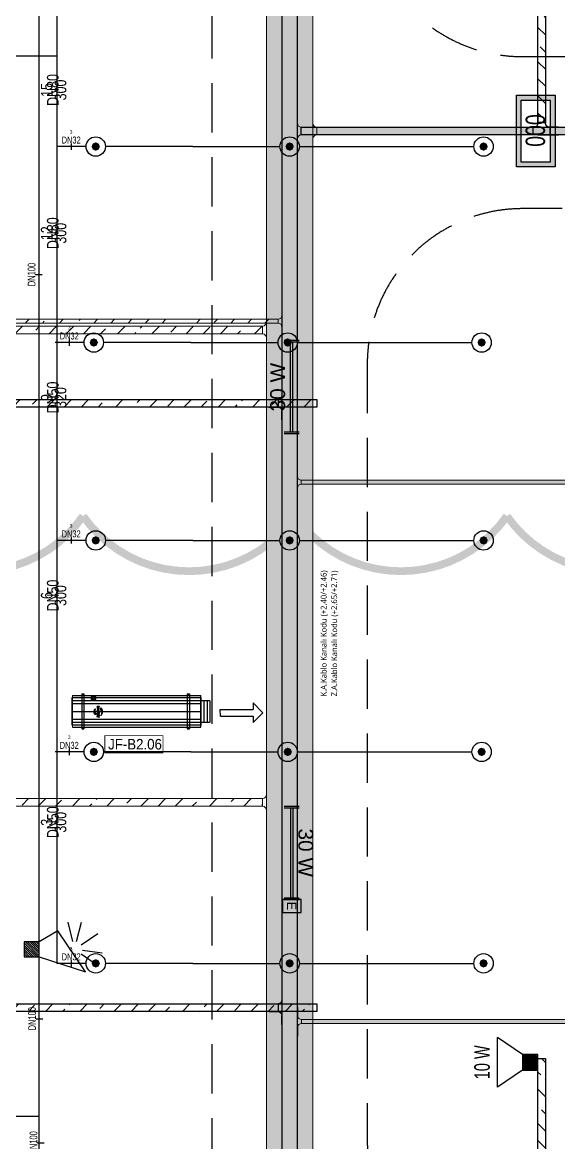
# Model space of a CAD drawing. Header units: millimetres. Extents: x -379292 to 1221486, y 92049 to 447512.
# Drawn here: x -233401 to -226488, y 223584 to 238019 of the extents above; entities that cross this region are included whole.
import ezdxf
from ezdxf.enums import TextEntityAlignment as Align

# ---------------------------------------------------------------- set-up
doc = ezdxf.new("R2010")
doc.units = ezdxf.units.MM
doc.linetypes.add('HIDDEN', pattern=[9.525, 6.35, -3.175])
for name, color, linetype in [('-M-YNGN-BORUID', 7, 'Continuous'), ('-M-YNGN-BORUUZUN', 7, 'Continuous'), ('-M-YNGN-BORUYUK', 7, 'Continuous'), ('-M-YNGN-SPR-YUK', 7, 'Continuous'), ('-M-YNGN-ZON1-CAP-', 7, 'Continuous'), ('-M-YNGN-ZON1-SPR-', 7, 'Continuous'), ('-M-YNGN-ZON3-CAP-', 7, 'Continuous'), ('05_SYMBOL', 2, 'Continuous'), ('08_ARAÇ SAYIM', 140, 'Continuous'), ('08_HORN', 4, 'Continuous'), ('08_LAMP', 4, 'Continuous'), ('08_LOUD SYSTEM', 4, 'Continuous'), ('AIR-J-U-355', 2, 'Continuous'), ('E_CT_ZA', 6, 'Continuous'), ('JF355', 2, 'Continuous')]:
    doc.layers.add(name, color=color, linetype=linetype)
doc.layers.add('-M-YNGN-SPR-CAPCIZGI', color=188, linetype='Continuous', plot=False)
for name, color, linetype, lineweight in [('-M-YNGN-ZON1', 5, 'SP', 30), ('-M-YNGN-ZON3', 6, 'SP', 30), ('0-KRCN-SHT YAĞMURSUYUBORUSU-100', 3, 'PISSU_LINE50', 35), ('08_DEDECTOR', 3, 'Continuous', 9), ('Aironn-Kodlama', 7, 'Continuous', 0), ('E_CT_AYDINLATMA', 3, 'Continuous', 9), ('E_CT_KA', 4, 'Continuous', 9), ('E_CT_KIRMIZI', 1, 'Continuous', 9)]:
    doc.layers.add(name, color=color, linetype=linetype, lineweight=lineweight)
doc.styles.add('CIZGI', font='tahoma.ttf', dxfattribs={"width": 0.8, "oblique": 20})
doc.styles.add('HCAD', font='HCAD.SHX', dxfattribs={"width": 0.8, "height": 0.2})
doc.styles.add('MUF', font='isocpeur.ttf')
doc.styles.add('PIPESIZE', font='hcad.shx', dxfattribs={"width": 0.8})
doc.styles.add('SPR-NOT', font='romans.shx')
doc.styles.get("Standard").update_dxf_attribs({"font": 'segoeuil.ttf'})
doc.styles.add('TR', font='tsimpali.shx', dxfattribs={"width": 0.7})
doc.styles.add('WMF-Arial', font='TURK.SHX')
doc.styles.add('YAZI-2', font='arial.ttf', dxfattribs={"height": 2})
doc.linetypes.add('PISSU_LINE50', pattern='A,50,-10,["C",MUF,S=10,R=0,X=1,Y=-5],0', length=60)
doc.linetypes.add('SP', pattern='A,2,-0.1,["SP",CIZGI,S=0.14,R=0.2,X=0,Y=-0.07],-0.255', length=2.355)

# ---------------------------------------------------------------- blocks, each defined once
blk = doc.blocks.new('OtoParkBodrumKatMimari')
at = {"layer": '05_SYMBOL', "color": 252, "linetype": 'HIDDEN', "ltscale": 100}
for points in [[(15400, 51961), (15400, 166800)], [(128500, 134800), (19400, 134800)], [(17400, 132800), (17400, 122800)]]:
    blk.add_lwpolyline(points, dxfattribs=at)
for points in [[(17400, 138759, 0.414214), (19400, 136759), (128500, 136759, 0.414214), (130500, 138759), (130500, 148800, 0.414214), (128500, 150800), (19400, 150800, 0.414214), (17400, 148800), (17400, 138759)], [(19400, 134800, 0.414214), (17400, 132800)], [(17400, 122800, 0.414214), (19400, 120800)]]:
    blk.add_lwpolyline(points, format="xyb", dxfattribs=at)
blk = doc.blocks.new('SPRKL100')
at = {"layer": '-M-YNGN-SPR-CAPCIZGI'}
blk.add_line((0, 0.43), (0, -0.43), dxfattribs=at)
at = {"layer": '-M-YNGN-BORUID', "color": 0, "style": 'HCAD', "width": 0.8, "flags": 1}
blk.add_attdef('DIC', text='', height=0.4, dxfattribs=at).set_placement((0, -1.69), align=Align.CENTER)
at = {"layer": '-M-YNGN-BORUUZUN', "color": 0, "style": 'HCAD', "width": 0.7}
blk.add_attdef('BOY', text='', height=0.8, dxfattribs=at).set_placement((0, -1.08), align=Align.CENTER)
at = {"layer": '-M-YNGN-BORUYUK', "color": 6, "style": 'PIPESIZE', "width": 0.8}
blk.add_attdef('YUK', text='', height=0.5, dxfattribs=at).set_placement((0, 1.87), align=Align.CENTER)
at = {"color": 0, "style": 'PIPESIZE', "width": 0.7}
blk.add_attdef('CAP', text='', height=1, dxfattribs=at).set_placement((0, 0.45), align=Align.CENTER)
blk = doc.blocks.new('A$C69E75EAE')
at = {"layer": '-M-YNGN-ZON3', "ltscale": 500}
for p, q in [((414.1, -41.7), (414.1, -4799)), ((274.7, -2411.8), (414.1, -2411.8))]:
    blk.add_line(p, q, dxfattribs=at)
at = {"layer": '-M-YNGN-ZON3-CAP-'}
ref = blk.add_blockref('SPRKL100', (414.1, -1327.1), dxfattribs=dict(at, xscale=10.00000000000001, yscale=10.00000000000001, zscale=10.00000000000001, rotation=90))
ref.add_attrib('CAP', 'DN100', dxfattribs={"layer": '0', "color": 0, "height": 10, "rotation": 90, "style": 'PIPESIZE', "width": 0.7}).set_placement((409.6, -1327.1), align=Align.CENTER)
ref = blk.add_blockref('SPRKL100', (414.7, -2286.1), dxfattribs=dict(at, xscale=10.00000000000001, yscale=10.00000000000001, zscale=10.00000000000001, rotation=90))
ref.add_attrib('CAP', 'DN100', dxfattribs={"layer": '0', "color": 0, "height": 10, "rotation": 90, "style": 'PIPESIZE', "width": 0.7}).set_placement((410.2, -2286.1), align=Align.CENTER)
ref = blk.add_blockref('SPRKL100', (416.5, -2446), dxfattribs=dict(at, xscale=10.00000000000001, yscale=10.00000000000001, zscale=10.00000000000001, rotation=90))
ref.add_attrib('CAP', 'DN100', dxfattribs={"layer": '0', "color": 0, "height": 10, "rotation": 90, "style": 'PIPESIZE', "width": 0.7}).set_placement((412, -2446), align=Align.CENTER)
blk = doc.blocks.new('SP-C-UP-12')
at = {"ltscale": 10}
blk.add_line((0, 0), (0, 0), dxfattribs=at)
at = {"color": 1, "linetype": 'Continuous'}
blk.add_circle((0, 0), 12.5, dxfattribs=at)
at = {"ltscale": 10}
for points in [[(-5.4, 0), (-3.8, 3.8), (-3.8, -3.8), (0, 5.4)], [(-3.8, -3.8), (0, 5.4), (0, -5.4), (3.8, 3.8)], [(0, -5.4), (3.8, 3.8), (3.8, -3.8), (5.4, 0)]]:
    blk.add_solid(points, dxfattribs=at)
at = {"layer": '-M-YNGN-SPR-YUK', "style": 'SPR-NOT', "width": 0.5, "flags": 9}
for tag, p in [('YUK', (0, 17.8)), ('CAP', (0, 14.4)), ('TIP', (0.2, 10.8))]:
    blk.add_attdef(tag, text='', height=2.5, dxfattribs=at).set_placement(p, align=Align.MIDDLE_CENTER)
blk = doc.blocks.new('A$C69E769C9')
at = {"layer": '-M-YNGN-ZON1', "linetype": 'SP', "ltscale": 500}
for p, q in [((377.3, 0), (377.3, -2214.7)), ((210.7, -1045.4), (377.3, -1045.4)), ((414.8, -1162.2), (377.3, -1162.2)), ((552.3, -1162.2), (439.8, -1162.2)), ((552.3, -1162.2), (664.8, -1162.2)), ((689.8, -1162.2), (914.8, -1162.2)), ((412.3, -1414.7), (374.8, -1414.7)), ((549.8, -1414.7), (437.3, -1414.7)), ((549.8, -1414.7), (662.3, -1414.7)), ((687.3, -1414.7), (912.3, -1414.7)), ((414.8, -1669.7), (377.3, -1669.7)), ((552.3, -1669.7), (439.8, -1669.7)), ((552.3, -1669.7), (664.8, -1669.7)), ((689.8, -1669.7), (914.8, -1669.7)), ((412.3, -1942.2), (374.8, -1942.2)), ((549.8, -1942.2), (437.3, -1942.2)), ((549.8, -1942.2), (662.3, -1942.2)), ((687.3, -1942.2), (912.3, -1942.2)), ((414.8, -2214.7), (377.3, -2214.7)), ((552.3, -2214.7), (439.8, -2214.7)), ((552.3, -2214.7), (664.8, -2214.7)), ((689.8, -2214.7), (914.8, -2214.7))]:
    blk.add_line(p, q, dxfattribs=at)
at = {"layer": '-M-YNGN-ZON1-CAP-'}
ref = blk.add_blockref('SPRKL100', (395.6, -1162.4), dxfattribs=dict(at, xscale=9, yscale=9, zscale=9))
ref.add_attrib('YUK', '3', dxfattribs={"layer": '-M-YNGN-BORUYUK', "color": 6, "height": 4.5, "style": 'PIPESIZE', "width": 0.8}).set_placement((395.6, -1145.6), align=Align.CENTER)
ref.add_attrib('CAP', 'DN32', dxfattribs={"layer": '0', "color": 0, "height": 9, "style": 'PIPESIZE', "width": 0.7}).set_placement((395.6, -1158.3), align=Align.CENTER)
ref = blk.add_blockref('SPRKL100', (393.1, -1414.9), dxfattribs=dict(at, xscale=9, yscale=9, zscale=9))
ref.add_attrib('YUK', '3', dxfattribs={"layer": '-M-YNGN-BORUYUK', "color": 6, "height": 4.5, "style": 'PIPESIZE', "width": 0.8}).set_placement((393.1, -1398.1), align=Align.CENTER)
ref.add_attrib('CAP', 'DN32', dxfattribs={"layer": '0', "color": 0, "height": 9, "style": 'PIPESIZE', "width": 0.7}).set_placement((393.1, -1410.8), align=Align.CENTER)
ref = blk.add_blockref('SPRKL100', (395.6, -1669.9), dxfattribs=dict(at, xscale=9, yscale=9, zscale=9))
ref.add_attrib('YUK', '3', dxfattribs={"layer": '-M-YNGN-BORUYUK', "color": 6, "height": 4.5, "style": 'PIPESIZE', "width": 0.8}).set_placement((395.6, -1653.1), align=Align.CENTER)
ref.add_attrib('CAP', 'DN32', dxfattribs={"layer": '0', "color": 0, "height": 9, "style": 'PIPESIZE', "width": 0.7}).set_placement((395.6, -1665.8), align=Align.CENTER)
ref = blk.add_blockref('SPRKL100', (393.1, -1942.4), dxfattribs=dict(at, xscale=9, yscale=9, zscale=9))
ref.add_attrib('YUK', '3', dxfattribs={"layer": '-M-YNGN-BORUYUK', "color": 6, "height": 4.5, "style": 'PIPESIZE', "width": 0.8}).set_placement((393.1, -1925.6), align=Align.CENTER)
ref.add_attrib('CAP', 'DN32', dxfattribs={"layer": '0', "color": 0, "height": 9, "style": 'PIPESIZE', "width": 0.7}).set_placement((393.1, -1938.3), align=Align.CENTER)
ref = blk.add_blockref('SPRKL100', (395.6, -2214.9), dxfattribs=dict(at, xscale=9, yscale=9, zscale=9))
ref.add_attrib('YUK', '3', dxfattribs={"layer": '-M-YNGN-BORUYUK', "color": 6, "height": 4.5, "style": 'PIPESIZE', "width": 0.8}).set_placement((395.6, -2198.1), align=Align.CENTER)
ref.add_attrib('CAP', 'DN32', dxfattribs={"layer": '0', "color": 0, "height": 9, "style": 'PIPESIZE', "width": 0.7}).set_placement((395.6, -2210.8), align=Align.CENTER)
at = {"layer": '-M-YNGN-ZON1-SPR-', "linetype": 'Continuous'}
for p in [(427.3, -1162.2), (677.3, -1162.2), (927.3, -1162.2), (424.8, -1414.7), (674.8, -1414.7), (924.8, -1414.7), (427.3, -1669.7), (677.3, -1669.7), (927.3, -1669.7), (424.8, -1942.2), (674.8, -1942.2), (924.8, -1942.2), (427.3, -2214.7), (677.3, -2214.7), (927.3, -2214.7)]:
    blk.add_blockref('SP-C-UP-12', p, dxfattribs=at)
at = {"layer": '-M-YNGN-ZON1-CAP-', "color": 6, "ltscale": 20, "style": 'PIPESIZE', "width": 0.8}
for s, p in [('15', (364.1, -1089.3)), ('12', (364.1, -1273.9)), ('9', (364.1, -1485.6)), ('6', (364.1, -1740.8)), ('3', (364.1, -2032.9))]:
    blk.add_text(s, height=15, rotation=90, dxfattribs=at).set_placement(p, align=Align.MIDDLE_CENTER)
at = {"layer": '-M-YNGN-ZON1-CAP-', "ltscale": 20, "style": 'PIPESIZE', "width": 0.8}
for s, p in [('DN80', (371.9, -1089.3)), ('300', (381.9, -1089.3)), ('DN80', (371.9, -1273.9)), ('300', (381.9, -1273.9)), ('DN50', (371.9, -1485.6)), ('320', (381.9, -1485.6)), ('DN50', (371.9, -1740.8)), ('300', (381.9, -1740.8)), ('DN50', (371.9, -2032.9)), ('300', (381.9, -2032.9))]:
    blk.add_text(s, height=15, rotation=90, dxfattribs=at).set_placement(p, align=Align.MIDDLE_CENTER)
blk = doc.blocks.new('*U653')
h = blk.add_hatch()
h.set_pattern_fill('ANSI33', color=0, scale=50, angle=1, style=0)
h.paths.add_polyline_path([(-115024, 100), (-249, 100), (-249, 0), (-115024, 0)])
at = {"color": 0}
blk.add_lwpolyline([(-115024, 100), (-249, 100), (-249, 0), (-115024, 0)], close=True, dxfattribs=at)
at = {"ltscale": 25, "flags": 1}
for tag, p in [('YUKSEKLIK', (-229, -149)), ('KALINLIK', (-229, -213))]:
    blk.add_attdef(tag, p, '', height=50, dxfattribs=at)
blk = doc.blocks.new('*U659')
h = blk.add_hatch()
h.set_pattern_fill('ANSI33', color=0, scale=50, angle=1, style=0)
h.paths.add_polyline_path([(-3883, 100), (517, 100), (517, 0), (-3883, 0)])
at = {"color": 0}
blk.add_lwpolyline([(-3883, 100), (517, 100), (517, 0), (-3883, 0)], close=True, dxfattribs=at)
at = {"ltscale": 25, "flags": 1}
for tag, p in [('YUKSEKLIK', (-229, -149)), ('KALINLIK', (-229, -213))]:
    blk.add_attdef(tag, p, '', height=50, dxfattribs=at)
blk = doc.blocks.new('*U169')
at = {"color": 0}
for p, q in [((-164, 164), (-50, 164)), ((-50, 164), (-50, 167)), ((-50, 167), (150, 167)), ((150, 167), (150, 164)), ((264, 164), (150, 164)), ((0, 0), (0, 114)), ((100, 114), (0, 114)), ((100, 0), (100, 114))]:
    blk.add_line(p, q, dxfattribs=at)
for centre, start, end in [((-50, 114), 0, 90), ((150, 114), 90, 180)]:
    blk.add_arc(centre, 50, start, end, dxfattribs=at)
blk = doc.blocks.new('*U660')
h = blk.add_hatch()
h.set_pattern_fill('ANSI33', color=0, scale=50, angle=1, style=0)
h.paths.add_polyline_path([(-11033, 100), (517, 100), (517, 0), (-11033, 0)])
at = {"color": 0}
blk.add_lwpolyline([(-11033, 100), (517, 100), (517, 0), (-11033, 0)], close=True, dxfattribs=at)
at = {"ltscale": 25, "flags": 1}
for tag, p in [('YUKSEKLIK', (-229, -149)), ('KALINLIK', (-229, -213))]:
    blk.add_attdef(tag, p, '', height=50, dxfattribs=at)
blk = doc.blocks.new('*U170')
at = {"color": 0}
for p, q in [((-164, 164), (-50, 164)), ((-50, 164), (-50, 167)), ((-50, 167), (150, 167)), ((150, 167), (150, 164)), ((264, 164), (150, 164)), ((0, 0), (0, 114)), ((100, 114), (0, 114)), ((100, 0), (100, 114))]:
    blk.add_line(p, q, dxfattribs=at)
for centre, start, end in [((-50, 114), 0, 90), ((150, 114), 90, 180)]:
    blk.add_arc(centre, 50, start, end, dxfattribs=at)
blk = doc.blocks.new('*U674')
h = blk.add_hatch()
h.set_pattern_fill('ANSI33', color=0, scale=50, angle=1, style=0)
h.paths.add_polyline_path([(-115637, 200), (9483, 200), (9483, 0), (-115637, 0)])
at = {"color": 0}
blk.add_lwpolyline([(-115637, 200), (9483, 200), (9483, 0), (-115637, 0)], close=True, dxfattribs=at)
at = {"ltscale": 25, "flags": 1}
for tag, p in [('YUKSEKLIK', (-229, -149)), ('KALINLIK', (-229, -213))]:
    blk.add_attdef(tag, p, '', height=50, dxfattribs=at)
blk = doc.blocks.new('*U688')
h = blk.add_hatch()
h.set_pattern_fill('ANSI33', color=0, scale=50, angle=1, style=0)
h.paths.add_polyline_path([(-1701, 100), (5224, 100), (5224, 0), (-1701, 0)])
at = {"color": 0}
blk.add_lwpolyline([(-1701, 100), (5224, 100), (5224, 0), (-1701, 0)], close=True, dxfattribs=at)
at = {"ltscale": 25, "flags": 1}
for tag, p in [('YUKSEKLIK', (-229, -149)), ('KALINLIK', (-229, -213))]:
    blk.add_attdef(tag, p, '', height=50, dxfattribs=at)
blk = doc.blocks.new('*U721')
h = blk.add_hatch()
h.set_pattern_fill('ANSI33', color=0, scale=50, angle=1, style=0)
h.paths.add_polyline_path([(-122433, 600), (2779, 600), (2779, 0), (-122433, 0)])
at = {"color": 0}
blk.add_lwpolyline([(-122433, 600), (2779, 600), (2779, 0), (-122433, 0)], close=True, dxfattribs=at)
at = {"ltscale": 25, "flags": 1}
for tag, p in [('YUKSEKLIK', (-229, -149)), ('KALINLIK', (-229, -213))]:
    blk.add_attdef(tag, p, '', height=50, dxfattribs=at)
blk = doc.blocks.new('*U235')
at = {"color": 0}
for p, q in [((-164, 164), (-50, 164)), ((-50, 164), (-50, 167)), ((-50, 167), (150, 167)), ((150, 167), (150, 164)), ((264, 164), (150, 164)), ((0, 0), (0, 114)), ((100, 114), (0, 114)), ((100, 0), (100, 114))]:
    blk.add_line(p, q, dxfattribs=at)
for centre, start, end in [((-50, 114), 0, 90), ((150, 114), 90, 180)]:
    blk.add_arc(centre, 50, start, end, dxfattribs=at)
blk = doc.blocks.new('*U236')
at = {"color": 0}
for p, q in [((-164, 164), (-50, 164)), ((-50, 164), (-50, 167)), ((-50, 167), (150, 167)), ((150, 167), (150, 164)), ((264, 164), (150, 164)), ((0, 0), (0, 114)), ((100, 114), (0, 114)), ((100, 0), (100, 114))]:
    blk.add_line(p, q, dxfattribs=at)
for centre, start, end in [((-50, 114), 0, 90), ((150, 114), 90, 180)]:
    blk.add_arc(centre, 50, start, end, dxfattribs=at)
blk = doc.blocks.new('*U730')
h = blk.add_hatch()
h.set_pattern_fill('ANSI33', color=0, scale=50, angle=1, style=0)
h.paths.add_polyline_path([(-7585, 50), (-1885, 50), (-1885, 0), (-7585, 0)])
at = {"color": 0}
blk.add_lwpolyline([(-7585, 50), (-1885, 50), (-1885, 0), (-7585, 0)], close=True, dxfattribs=at)
at = {"ltscale": 25, "flags": 1}
for tag, p in [('YUKSEKLIK', (-229, -149)), ('KALINLIK', (-229, -213))]:
    blk.add_attdef(tag, p, '', height=50, dxfattribs=at)
blk = doc.blocks.new('*U741')
h = blk.add_hatch()
h.set_pattern_fill('ANSI33', color=0, scale=50, angle=1, style=0)
h.paths.add_polyline_path([(-53157, 50), (-237, 50), (-237, 0), (-53157, 0)])
at = {"color": 0}
blk.add_lwpolyline([(-53157, 50), (-237, 50), (-237, 0), (-53157, 0)], close=True, dxfattribs=at)
at = {"ltscale": 25, "flags": 1}
for tag, p in [('YUKSEKLIK', (-229, -149)), ('KALINLIK', (-229, -213))]:
    blk.add_attdef(tag, p, '', height=50, dxfattribs=at)
blk = doc.blocks.new('*U742')
h = blk.add_hatch()
h.set_pattern_fill('ANSI33', color=0, scale=50, angle=1, style=0)
h.paths.add_polyline_path([(-53157, 50), (113, 50), (113, 0), (-53157, 0)])
at = {"color": 0}
blk.add_lwpolyline([(-53157, 50), (113, 50), (113, 0), (-53157, 0)], close=True, dxfattribs=at)
at = {"ltscale": 25, "flags": 1}
for tag, p in [('YUKSEKLIK', (-229, -149)), ('KALINLIK', (-229, -213))]:
    blk.add_attdef(tag, p, '', height=50, dxfattribs=at)
blk = doc.blocks.new('*U312')
at = {"color": 0}
for p, q in [((-164, 164), (-50, 164)), ((-50, 164), (-50, 167)), ((-50, 167), (100, 167)), ((100, 167), (100, 164)), ((214, 164), (100, 164)), ((0, 0), (0, 114)), ((50, 114), (0, 114)), ((50, 0), (50, 114))]:
    blk.add_line(p, q, dxfattribs=at)
for centre, start, end in [((-50, 114), 0, 90), ((100, 114), 90, 180)]:
    blk.add_arc(centre, 50, start, end, dxfattribs=at)
blk = doc.blocks.new('*U313')
at = {"color": 0}
for p, q in [((-164, 164), (-50, 164)), ((-50, 164), (-50, 167)), ((-50, 167), (100, 167)), ((100, 167), (100, 164)), ((214, 164), (100, 164)), ((0, 0), (0, 114)), ((50, 114), (0, 114)), ((50, 0), (50, 114))]:
    blk.add_line(p, q, dxfattribs=at)
for centre, start, end in [((-50, 114), 0, 90), ((100, 114), 90, 180)]:
    blk.add_arc(centre, 50, start, end, dxfattribs=at)
blk = doc.blocks.new('*U320')
at = {"color": 0}
for p, q in [((-164, 164), (-50, 164)), ((-50, 164), (-50, 167)), ((-50, 167), (100, 167)), ((100, 167), (100, 164)), ((214, 164), (100, 164)), ((0, 0), (0, 114)), ((50, 114), (0, 114)), ((50, 0), (50, 114))]:
    blk.add_line(p, q, dxfattribs=at)
for centre, start, end in [((-50, 114), 0, 90), ((100, 114), 90, 180)]:
    blk.add_arc(centre, 50, start, end, dxfattribs=at)
blk = doc.blocks.new('*U812')
h = blk.add_hatch()
h.set_pattern_fill('ANSI33', color=0, scale=50, angle=1, style=0)
h.paths.add_polyline_path([(-4371, 100), (9, 100), (9, 0), (-4371, 0)])
at = {"color": 0}
blk.add_lwpolyline([(-4371, 100), (9, 100), (9, 0), (-4371, 0)], close=True, dxfattribs=at)
at = {"ltscale": 25, "flags": 1}
for tag, p in [('YUKSEKLIK', (-229, -149)), ('KALINLIK', (-229, -213))]:
    blk.add_attdef(tag, p, '', height=50, dxfattribs=at)
blk = doc.blocks.new('*U832')
h = blk.add_hatch()
h.set_pattern_fill('ANSI33', color=0, scale=50, angle=1, style=0)
h.paths.add_polyline_path([(-4048, 100), (142, 100), (142, 0), (-4048, 0)])
at = {"color": 0}
blk.add_lwpolyline([(-4048, 100), (142, 100), (142, 0), (-4048, 0)], close=True, dxfattribs=at)
at = {"ltscale": 25, "flags": 1}
for tag, p in [('YUKSEKLIK', (-229, -149)), ('KALINLIK', (-229, -213))]:
    blk.add_attdef(tag, p, '', height=50, dxfattribs=at)
blk = doc.blocks.new('*U346')
at = {"color": 0}
for p, q in [((264, 264), (-164, 264)), ((-164, 164), (-50, 164)), ((-60, 264), (-60, 164)), ((0, 264), (264, 264)), ((264, 164), (150, 164)), ((160, 264), (160, 164)), ((0, 0), (0, 114)), ((0, 104), (100, 104)), ((100, 0), (100, 114))]:
    blk.add_line(p, q, dxfattribs=at)
for centre, start, end in [((-50, 114), 0, 90), ((150, 114), 90, 180)]:
    blk.add_arc(centre, 50, start, end, dxfattribs=at)
blk = doc.blocks.new('*U975')
h = blk.add_hatch()
h.set_pattern_fill('ANSI33', color=0, scale=50, angle=1, style=0)
h.paths.add_polyline_path([(-1701, 100), (1829, 100), (1829, 0), (-1701, 0)])
at = {"color": 0}
blk.add_lwpolyline([(-1701, 100), (1829, 100), (1829, 0), (-1701, 0)], close=True, dxfattribs=at)
at = {"ltscale": 25, "flags": 1}
for tag, p in [('YUKSEKLIK', (-229, -149)), ('KALINLIK', (-229, -213))]:
    blk.add_attdef(tag, p, '', height=50, dxfattribs=at)
blk = doc.blocks.new('*U977')
h = blk.add_hatch()
h.set_pattern_fill('ANSI33', color=0, scale=50, angle=1, style=0)
h.paths.add_polyline_path([(-56036, 100), (-895, 100), (-895, 0), (-56036, 0)])
at = {"color": 0}
blk.add_lwpolyline([(-56036, 100), (-895, 100), (-895, 0), (-56036, 0)], close=True, dxfattribs=at)
at = {"ltscale": 25, "flags": 1}
for tag, p in [('YUKSEKLIK', (-229, -149)), ('KALINLIK', (-229, -213))]:
    blk.add_attdef(tag, p, '', height=50, dxfattribs=at)
blk = doc.blocks.new('*U471')
at = {"color": 0}
for p, q in [((-164, 164), (-50, 164)), ((-50, 164), (-50, 167)), ((-50, 167), (150, 167)), ((150, 167), (150, 164)), ((264, 164), (150, 164)), ((0, 0), (0, 114)), ((100, 114), (0, 114)), ((100, 0), (100, 114))]:
    blk.add_line(p, q, dxfattribs=at)
for centre, start, end in [((-50, 114), 0, 90), ((150, 114), 90, 180)]:
    blk.add_arc(centre, 50, start, end, dxfattribs=at)
blk = doc.blocks.new('*U505')
at = {"color": 0}
for p, q in [((-164, 164), (-50, 164)), ((-50, 164), (-50, 167)), ((-50, 167), (150, 167)), ((150, 167), (150, 164)), ((264, 164), (150, 164)), ((0, 0), (0, 114)), ((100, 114), (0, 114)), ((100, 0), (100, 114))]:
    blk.add_line(p, q, dxfattribs=at)
for centre, start, end in [((-50, 114), 0, 90), ((150, 114), 90, 180)]:
    blk.add_arc(centre, 50, start, end, dxfattribs=at)
blk = doc.blocks.new('40 W SIVA ÜSTÜ ETANJ LED 50--')
at = {"layer": '08_LAMP'}
for p, q in [((-625, -100), (-625, 100)), ((-605, -100), (-605, 100)), ((-605, 15), (605, 15)), ((605, -100), (605, 100)), ((625, -100), (625, 100)), ((-605, -15), (605, -15))]:
    blk.add_line(p, q, dxfattribs=at)
at = {"layer": '08_LAMP', "color": 2, "style": 'YAZI-2'}
blk.add_text('30 W', height=200, dxfattribs=at).set_placement((0, 90), align=Align.CENTER)
blk = doc.blocks.new('40 W SIVA ÜSTÜ ETANJ LED E 50')
at = {"layer": '08_LAMP'}
for p, q in [((-625, -100), (-625, 100)), ((-605, -100), (-605, 100)), ((-605, 15), (605, 15)), ((605, -100), (605, 100)), ((625, -100), (625, 100)), ((-605, -15), (605, -15))]:
    blk.add_line(p, q, dxfattribs=at)
blk.add_lwpolyline([(625, -125), (800, -125), (800, 125), (625, 125)], close=True, dxfattribs=at)
at = {"layer": '08_LAMP', "color": 2, "style": 'YAZI-2'}
blk.add_text('30 W', height=200, dxfattribs=at).set_placement((0, 90), align=Align.CENTER)
blk.add_text('E', height=125, dxfattribs=at).set_placement((713, 0), align=Align.MIDDLE)
blk = doc.blocks.new('TEK YUZLU 1 SATIR 3 KARAKTER')
at = {"layer": '08_ARAÇ SAYIM'}
h = blk.add_hatch(color=7, dxfattribs=at)
h.dxf.hatch_style = 1
h.paths.add_polyline_path([(-40, 43.5), (40, 43.5), (40, 6.2), (-40, 6.2)], flags=16)
h.paths.add_polyline_path([(-46.3, 49.8), (46.3, 49.8), (46.3, 0), (-46.3, 0)])
for points in [[(-46.3, 49.8), (46.3, 49.8), (46.3, 0), (-46.3, 0)], [(-40, 43.5), (40, 43.5), (40, 6.2), (-40, 6.2)]]:
    blk.add_lwpolyline(points, close=True, dxfattribs=at)
at = {"layer": '08_ARAÇ SAYIM', "color": 7, "style": 'WMF-Arial', "width": 0.75}
blk.add_text('000', height=25, dxfattribs=at).set_placement((0.7, 12.9), align=Align.CENTER)
blk = doc.blocks.new('KORNA ORT')
at = {"layer": '08_HORN'}
h = blk.add_hatch(dxfattribs=at)
h.set_pattern_fill('ANSI31', color=2, scale=62.5)
h.set_pattern_definition([(45, (1743038.002, 18278.75), (-5.524271728, 5.524271728), [])])
h.paths.add_polyline_path([(38.4, 76.8), (-38.4, 76.8), (-38.4, 0), (38.4, 0)])
at = {"layer": '08_HORN', "color": 3}
for p, q in [((-24.1, 294.1), (-81.7, 378.6)), ((4.2, 300.9), (17.4, 402.2)), ((22.4, 293.8), (81.3, 377.4)), ((-40.8, 270.2), (-140, 294.9)), ((-40.8, 250.7), (-140.1, 226.4))]:
    blk.add_line(p, q, dxfattribs=at)
at = {"layer": '08_HORN'}
for p, q in [((115.1, 316.6), (-95.9, 172.7)), ((38.4, 76.8), (115.1, 316.6)), ((-95.9, 172.7), (-38.4, 76.8)), ((38.4, 76.8), (-38.4, 76.8)), ((-38.4, 76.8), (-38.4, 0)), ((38.4, 0), (38.4, 76.8)), ((-38.4, 0), (38.4, 0))]:
    blk.add_line(p, q, dxfattribs=at)
blk = doc.blocks.new('15 W HORN 100_HARİCİ TİP')
at = {"layer": '08_LOUD SYSTEM'}
h = blk.add_hatch(dxfattribs=at)
h.set_pattern_fill('ANSI31', color=2, scale=4.8)
h.set_pattern_definition([(45, (-341645.439, -380325.335), (-10.77630735, 10.77630735), [])])
h.paths.add_polyline_path([(-100, 0), (100, 0), (100, 200), (-100, 200)])
at = {"layer": '08_LOUD SYSTEM', "ltscale": 2}
for p, q in [((-320, 520), (320, 520)), ((-100, 200), (-320, 520)), ((100, 200), (320, 520))]:
    blk.add_line(p, q, dxfattribs=at)
at = {"layer": '08_LOUD SYSTEM'}
blk.add_lwpolyline([(100, 0), (100, 200), (-100, 200), (-100, 0)], close=True, dxfattribs=at)
at = {"layer": '08_LOUD SYSTEM', "color": 2, "ltscale": 2, "style": 'TR', "width": 0.7}
blk.add_text('10 W', height=200, dxfattribs=at).set_placement((0, 620), align=Align.CENTER)
blk = doc.blocks.new('ju355')
at = {"layer": 'AIR-J-U-355', "color": 2, "linetype": 'Continuous'}
for p, q in [((82.7, 20.1), (-82.9, 20.1)), ((-82.9, 20.1), (-82.9, -20.5)), ((-68.1, -18.3), (-68, 22.3)), ((-68.1, -22.7), (-68, 22.3)), ((-65.3, 22.3), (-68, 22.3)), ((-65.3, 22.3), (-68, 22.3)), ((-65.3, -22.7), (-65.3, 22.3)), ((70.7, 22.2), (68, 22.3)), ((68, -22.8), (68, 22.3)), ((70.7, -22.8), (70.7, 22.2)), ((-94.8, 12.9), (-94.9, 12.8)), ((-94.9, 12.8), (-94.9, 12.7)), ((-94.9, 12.7), (-94.9, -12.5)), ((-94.7, 13.3), (-94.8, 13.2)), ((-94.8, 13.2), (-94.8, 13.1)), ((-94.8, 13.1), (-94.8, 13)), ((-94.8, 13), (-94.8, 12.9)), ((-94.6, 13.5), (-94.7, 13.4)), ((-94.7, 13.4), (-94.7, 13.3)), ((-94.5, 13.6), (-94.6, 13.5)), ((-94.4, 13.7), (-94.5, 13.6)), ((-94.5, 13.6), (-94.5, 13.6)), ((-94.3, 13.7), (-94.4, 13.7)), ((-94.2, 13.8), (-94.3, 13.7)), ((-94.1, 13.8), (-94.2, 13.8)), ((-94, 13.8), (-94.1, 13.8)), ((-94.1, 13.8), (-94.1, 13.8)), ((-92.6, 13.8), (-94, 13.8)), ((-92.6, 13.8), (-94, 13.8)), ((-92.6, 13.8), (-94, 13.8)), ((-92.6, 13.8), (-93.9, 13.8)), ((-92.6, 13.8), (-93.9, 13.8)), ((-92.6, 13.8), (-93.9, 13.8)), ((-82.9, 13.8), (-92.6, 13.8)), ((-90.9, -13.6), (-90.9, 13.8)), ((-90.9, -13.6), (-90.9, 13.8)), ((-90.9, -13.6), (-90.9, 13.8)), ((-86.8, -13.6), (-86.8, 13.9)), ((82.7, 13.6), (-82.7, 13.8)), ((-82.7, 10.5), (82.9, 10.3)), ((82.7, 0), (-82.7, 0)), ((48.3, 3.6), (50.7, 3.6)), ((48.4, 2.9), (48.3, 3.6)), ((48.4, 7.2), (48.4, 7.9)), ((48.4, 7.9), (50.7, 6.9)), ((48.8, 7), (48.4, 7.2)), ((50.7, 6.2), (48.4, 5.2)), ((48.4, 5.9), (48.8, 6.1)), ((48.4, 5.2), (48.4, 5.9)), ((48.4, 4.9), (50.7, 4.9)), ((48.4, 4.2), (48.4, 4.9)), ((50.7, 4.2), (48.4, 4.2)), ((48.4, 2.2), (49.3, 2.9)), ((49.3, 2.9), (48.4, 2.9)), ((49.3, 2.2), (48.4, 1.4)), ((48.4, 1.4), (48.4, 2.2)), ((48.8, 6.1), (48.8, 7)), ((49.2, 6.8), (49.9, 6.6)), ((49.2, 6.3), (49.2, 6.8)), ((49.9, 6.6), (49.2, 6.3)), ((49.7, 2.6), (49.7, 2.9)), ((49.7, 2.9), (50.2, 2.9)), ((49.9, 1.6), (49.9, 1.6)), ((50.2, 2.9), (50.2, 2.6)), ((50.7, 6.9), (50.7, 6.2)), ((50.7, 4.9), (50.7, 4.2)), ((50.7, 3.6), (50.7, 2.3)), ((-94.9, -12.5), (-94.9, -12.6)), ((-94.9, -12.6), (-94.9, -12.7)), ((-94.9, -12.7), (-94.8, -12.8)), ((-94.8, -12.8), (-94.8, -12.9)), ((-94.8, -12.9), (-94.8, -13)), ((-94.8, -13), (-94.7, -13.1)), ((-94.7, -13.1), (-94.7, -13.2)), ((-94.7, -13.2), (-94.6, -13.3)), ((-94.6, -13.3), (-94.5, -13.4)), ((-94.5, -13.4), (-94.5, -13.4)), ((-94.5, -13.4), (-94.4, -13.5)), ((-94.4, -13.5), (-94.3, -13.5)), ((-94.3, -13.5), (-94.2, -13.6)), ((-94.2, -13.6), (-94.2, -13.6)), ((-94.2, -13.6), (-94.1, -13.6)), ((-94.1, -13.6), (-94, -13.6)), ((-94, -13.6), (-92.6, -13.6)), ((-94, -13.6), (-92.6, -13.6)), ((-94, -13.6), (-92.6, -13.6)), ((-93.9, -13.6), (-92.6, -13.6)), ((-93.9, -13.6), (-92.6, -13.6)), ((-93.9, -13.6), (-92.6, -13.6)), ((-92.6, -13.6), (-82.9, -13.6)), ((82.9, -10.4), (-82.7, -10.3)), ((-82.6, -13.6), (82.7, -13.7)), ((48.3, -1.7), (50.7, -1.7)), ((48.3, -2.1), (48.3, -1.7)), ((50, -2.1), (48.3, -2.1)), ((48.3, -4.4), (50.7, -4.4)), ((48.3, -4.8), (48.3, -4.4)), ((50, -4.8), (48.3, -4.8)), ((48.4, -3.8), (50, -2.1)), ((48.4, -4), (48.4, -3.8)), ((50.7, -4), (48.4, -4)), ((48.4, -6.5), (50, -4.8)), ((48.4, -6.7), (48.4, -6.5)), ((50.7, -6.8), (48.4, -6.7)), ((50.7, -1.9), (49, -3.6)), ((49, -3.6), (50.7, -3.7)), ((50.7, -4.7), (49, -6.4)), ((49, -6.4), (50.7, -6.4)), ((50.7, -1.7), (50.7, -1.9)), ((50.7, -4.4), (50.7, -4.7)), ((50.7, -6.4), (50.7, -6.8)), ((50.8, -1.4), (50.8, -1.8)), ((82.7, -20.6), (-82.9, -20.5)), ((-65.3, -22.7), (-68.1, -22.7)), ((70.7, -22.8), (68, -22.8))]:
    blk.add_line(p, q, dxfattribs=at)
at = {"layer": 'AIR-J-U-355', "color": 2, "lineweight": 13, "ltscale": 0.005}
for p, q in [((82.7, -20.6), (82.7, 20.1)), ((58.5, -15.3), (52.4, -15.3)), ((52.4, -15.3), (52.4, -18.9)), ((52.4, -18.9), (58.5, -18.9)), ((58.5, -18.9), (58.5, -15.3))]:
    blk.add_line(p, q, dxfattribs=at)
at = {"layer": 'AIR-J-U-355', "color": 2}
for p, q in [((-150.2, 14.3), (-162.9, 1.6)), ((-150.1, -11), (-162.9, 1.6)), ((-150.2, 5.9), (-150.2, 14.3)), ((-108, 6.1), (-150.2, 5.9)), ((-108, 6.1), (-107.9, -2.4)), ((-107.9, -2.4), (-150.2, -2.6)), ((-150.1, -11), (-150.2, -2.6))]:
    blk.add_line(p, q, dxfattribs=at)
at = {"layer": 'AIR-J-U-355', "color": 2, "linetype": 'Continuous'}
for centre, radius in [((-66.7, 21.3), 0.354), ((-66.7, 21.3), 0.354), ((69.3, 21.2), 0.354), ((-66.7, -21.6), 0.354), ((-66.7, -21.6), 0.354), ((54, -17.1), 0.599), ((54, -17.1), 0.599), ((57, -17.1), 0.599), ((57, -17.1), 0.599), ((69.3, -21.7), 0.354), ((69.3, -21.7), 0.354)]:
    blk.add_circle(centre, radius, dxfattribs=at)
for centre, radius, start, end in [((50, 2.3), 0.645, 184.0636, 262.3259), ((49.9, 2.6), 0.274, 177.3972, 357.3972), ((50, 2.3), 0.72, 262.3259, 356.7067)]:
    blk.add_arc(centre, radius, start, end, dxfattribs=at)
at = {"layer": 'AIR-J-U-355', "color": 2, "linetype": 'Continuous', "extrusion": (0, 0, -1)}
for major_axis, ratio in [((-0.01, -1.36), 0.908445), ((0.006, 0.985), 0.934933)]:
    blk.add_ellipse((49.5, -0.1), major_axis=major_axis, ratio=ratio, dxfattribs=at)
at = {"layer": 'AIR-J-U-355', "color": 2, "linetype": 'Continuous'}
for points, knots in [([(46.1, 5), (46.1, 5), (46.1, 5), (46.1, 5), (46.2, 5), (46.2, 5), (46.2, 5), (46.2, 5), (46.2, 5), (46.2, 5), (46.2, 5), (46.1, 4.9), (46.1, 4.8), (45.9, 4.6), (45.7, 4.3), (45.6, 4), (45.4, 3.7), (45.3, 3.1), (45.1, 2.4), (45, 1.7), (45.1, 0.8), (45.4, -0.1), (45.8, -1), (46.2, -1.8), (46.5, -2.4), (46.6, -2.8), (46.7, -3.2), (46.8, -3.6), (46.7, -4), (46.5, -4.3), (46.2, -4.3), (45.8, -4.3), (45.4, -4), (45.1, -3.6), (44.7, -3), (44.3, -2.1), (44, -0.9), (44, 0.2), (44, 1.3), (44.2, 2.1), (44.5, 2.9), (44.9, 3.6), (45.3, 4.2), (45.6, 4.6), (45.9, 4.8), (46, 4.9), (46.1, 5), (46.1, 5)], [0, 0, 0, 0, 0.001347, 0.00172, 0.002023, 0.002244, 0.002452, 0.002667, 0.002909, 0.00347, 0.004196, 0.005682, 0.009311, 0.025522, 0.043378, 0.057014, 0.067583, 0.10026, 0.136315, 0.170769, 0.211631, 0.252886, 0.304984, 0.357144, 0.377587, 0.398124, 0.41882, 0.439365, 0.455344, 0.470785, 0.486346, 0.502438, 0.525763, 0.549141, 0.572313, 0.626971, 0.689072, 0.751245, 0.792637, 0.834146, 0.875615, 0.910287, 0.945553, 0.97619, 0.989254, 0.994701, 1, 1, 1, 1]), ([(52.5, 3.6), (52.6, 3.7), (52.6, 3.8), (52.7, 3.9), (52.9, 4), (53.2, 4.1), (53.5, 4), (53.7, 3.7), (54, 3.4), (54.3, 2.9), (54.6, 2.2), (54.8, 1.3), (54.8, 0.4), (54.8, -0.5), (54.6, -1.4), (54.2, -2.2), (53.9, -2.8), (53.5, -3.2), (53.2, -3.4), (53.1, -3.5)], [0, 0, 0, 0, 0.0168256, 0.0323617, 0.0637267, 0.0873303, 0.1103993, 0.1581358, 0.2050378, 0.2514942, 0.3451779, 0.4385235, 0.532065, 0.625912, 0.7301372, 0.8352318, 0.8905608, 0.9450754, 1, 1, 1, 1]), ([(53.1, -3.5), (53.2, -3.3), (53.5, -2.8), (53.8, -2), (53.9, -1.1), (53.9, -0.3), (53.7, 0.6), (53.3, 1.4), (53, 2.1), (52.7, 2.6), (52.6, 3), (52.5, 3.3), (52.5, 3.5), (52.5, 3.6)], [0, 0, 0, 0, 0.112581, 0.224936, 0.337491, 0.449603, 0.562299, 0.686336, 0.807829, 0.865935, 0.925918, 0.967783, 1, 1, 1, 1])]:
    blk.add_open_spline(points, degree=3, knots=knots, dxfattribs=at)
blk = doc.blocks.new('DZFDGHFÜ')
at = {"layer": 'JF355'}
blk.add_lwpolyline([(24084.4, 6568.3), (24119.9, 6568.3), (24119.9, 6402.7), (24084.4, 6402.7), (24084.4, 6568.3)], dxfattribs=at)
at = {"layer": 'AIR-J-U-355', "rotation": 270}
blk.add_blockref('ju355', (24102.4, 6485.6), dxfattribs=at)

msp = doc.modelspace()

# ---------------------------------------------------------------- block references
at = {"color": 8}
msp.add_blockref('OtoParkBodrumKatMimari', (-246354.8, 100818.8), dxfattribs=at)

# ---------------------------------------------------------------- next in the draw order: linework, layer by layer
at = {"color": 30, "const_width": 100}
msp.add_lwpolyline([(-224422.3, 231658.2, -0.5205671), (-227154.2, 231658.2, -0.5205671), (-229886.1, 231658.2, -0.5205671), (-232618, 231658.2, -0.5205671), (-235349.9, 231658.2, -0.5205671), (-238081.8, 231658.2, -0.5205671), (-240813.7, 231658.2, -0.5205671), (-243545.6, 231658.2, -0.5205671), (-246277.5, 231658.2, -0.5205671), (-249009.4, 231658.2, -0.5205671), (-251741.3, 231658.2, -0.5205671), (-253116.5, 233014.9, -0.5205671), (-253116.5, 235746.7, -0.5205671), (-253116.5, 238896.3, -0.5205671), (-250384.6, 238896.3, -0.5205671), (-247652.7, 238896.3, -0.5205671), (-244920.8, 238896.3, -0.5205671), (-242188.9, 238896.3, -0.5205671), (-239457, 238896.3, -0.5205671), (-236725.1, 238896.3, -0.5205671), (-233993.2, 238896.3, -0.5205671), (-231261.3, 238896.3, -0.5205671), (-228529.4, 238896.3, -0.5205671), (-225797.5, 238896.3, -0.5205671)], format="xyb", dxfattribs=at)
at = {"layer": 'Aironn-Kodlama', "color": 7, "const_width": 10}
msp.add_lwpolyline([(-232337.5, 228827.3), (-232337.5, 228607.3), (-231587.5, 228607.3), (-231587.5, 228827.3)], close=True, dxfattribs=at)

# ---------------------------------------------------------------- next in the draw order: block references
at = {"layer": '-M-YNGN-ZON1', "ltscale": 25, "xscale": 10, "yscale": 10, "zscale": 10}
msp.add_blockref('A$C69E769C9', (-236728.2, 248041), dxfattribs=at)
at = {"layer": '-M-YNGN-ZON3', "ltscale": 25, "xscale": 10, "yscale": 10, "zscale": 10}
msp.add_blockref('A$C69E75EAE', (-237328.2, 248041), dxfattribs=at)
at = {"layer": '08_ARAÇ SAYIM', "xscale": 10, "yscale": 10, "zscale": 10, "rotation": 90}
msp.add_blockref('TEK YUZLU 1 SATIR 3 KARAKTER', (-226534, 236618.8), dxfattribs=at)
at = {"layer": '08_DEDECTOR', "xscale": 2.5, "yscale": 2.5, "zscale": 2.5, "rotation": 270}
msp.add_blockref('KORNA ORT', (-233376.7, 226073.4), dxfattribs=at)
at = {"layer": '08_LAMP'}
for name, p, xscale, yscale, zscale, rotation in [('40 W SIVA ÜSTÜ ETANJ LED 50--', (-229927.9, 233318.8), 0.9600000000000062, 0.9600000000000062, 0.9600000000000062, 90), ('40 W SIVA ÜSTÜ ETANJ LED E 50', (-229928.8, 227318.8), 0.96, 0.96, 0.96, 270)]:
    msp.add_blockref(name, p, dxfattribs=dict(at, xscale=xscale, yscale=yscale, zscale=zscale, rotation=rotation))
at = {"layer": '08_LOUD SYSTEM', "rotation": 90.00000000000001}
msp.add_blockref('15 W HORN 100_HARİCİ TİP', (-226754.8, 224618.8), dxfattribs=at)
at = {"layer": 'AIR-J-U-355', "xscale": 10, "yscale": 10, "zscale": 10, "rotation": 270}
msp.add_blockref('DZFDGHFÜ', (-296784, 470163.3), dxfattribs=at)
at = {"layer": 'E_CT_AYDINLATMA', "color": 2}
for name, p, rotation in [('*U505', (-229690.8, 236568.8), 90), ('*U471', (-229490.8, 236568.8), 90), ('*U235', (-230418.8, 234105.3), 270), ('*U236', (-230418.8, 228018.1), 270)]:
    msp.add_blockref(name, p, dxfattribs=dict(at, rotation=rotation))
at = {"layer": 'E_CT_AYDINLATMA', "rotation": 180}
for name, p in [('*U977', (-230500.1, 236668.8)), ('*U688', (-232005.6, 234105.3)), ('*U975', (-232005.6, 228018.1))]:
    msp.add_blockref(name, p, dxfattribs=at)
at = {"layer": 'E_CT_KA', "color": 6, "rotation": 270}
msp.add_blockref('*U721', (-230254.8, 155155.9), dxfattribs=at)
at = {"layer": 'E_CT_KIRMIZI', "color": 2}
for name, p, rotation in [('*U320', (-230218.8, 234193.8), 270), ('*U313', (-229690.8, 232068.8), 90), ('*U312', (-229687.8, 225118.8), 90)]:
    msp.add_blockref(name, p, dxfattribs=dict(at, rotation=rotation))
at = {"layer": 'E_CT_KIRMIZI', "color": 1, "rotation": 180}
for name, p in [('*U730', (-237690, 234193.8)), ('*U742', (-229692.1, 232118.8)), ('*U741', (-230039.1, 225168.8))]:
    msp.add_blockref(name, p, dxfattribs=at)
at = {"layer": 'E_CT_ZA', "color": 30, "xscale": -1, "rotation": 270}
msp.add_blockref('*U674', (-230054.8, 268106.2), dxfattribs=at)
at = {"layer": 'E_CT_ZA', "color": 112}
for name, p, rotation in [('*U832', (-226754.8, 236870.4), 270), ('*U653', (-230054.1, 236668.8), 180), ('*U812', (-226754.8, 220295.9), 270)]:
    msp.add_blockref(name, p, dxfattribs=dict(at, rotation=rotation))
at = {"layer": 'E_CT_ZA', "color": 2, "xscale": -1}
for name, p, rotation in [('*U346', (-226754.8, 236832.8), 180), ('*U170', (-230218.8, 233061.5), 270), ('*U169', (-230218.8, 225272), 270)]:
    msp.add_blockref(name, p, dxfattribs=dict(at, rotation=rotation))
at = {"layer": 'E_CT_ZA', "color": 112}
for name, p in [('*U660', (-230121.5, 233061.5)), ('*U659', (-230121.5, 225272))]:
    msp.add_blockref(name, p, dxfattribs=at)

# ---------------------------------------------------------------- next in the draw order: texts
at = {"layer": '0-KRCN-SHT YAĞMURSUYUBORUSU-100'}
for s, p in [('K.A.Kablo Kanalı Kodu (+2.40/+2.46)', (-229479.2, 229331.8, 0)), ('Z.A.Kablo Kanalı Kodu (+2.65/+2.71)', (-229343.5, 229334.6, 0))]:
    msp.add_text(s, height=75, rotation=90, dxfattribs=at).set_placement(p)
at = {"layer": 'Aironn-Kodlama', "color": 3, "insert": (-232295.3, 228786), "char_height": 136, "width": 710.456, "attachment_point": 1, "rotation": 359.96186}
msp.add_mtext('{\\fArial|b0|i0|c0|p18;\\W0.9;\\C7;JF-B\\fArial|b0|i0|c162|p18;2\\fArial|b0|i0|c0|p18;.0\\fArial|b0|i0|c162|p18;6}', dxfattribs=at)

doc.saveas('drawing.dxf')
